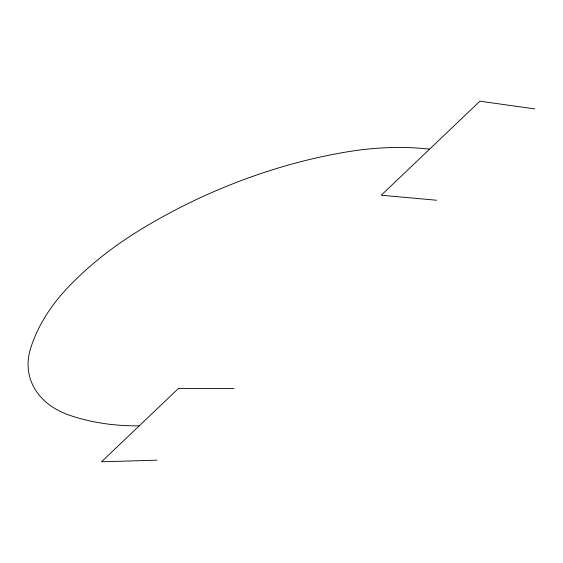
<?xml version="1.0" encoding="UTF-8"?>
<svg xmlns="http://www.w3.org/2000/svg" width="563" height="563" viewBox="0 0 563 563"><rect width="100%" height="100%" fill="white"/><g stroke="black" fill="none" stroke-linecap="round" stroke-linejoin="round"><path stroke-width="0.84" d="M157.007 460.168L101.502 461.801L178.422 388.498L234.06 388.54M436.606 200.238L381.235 195.234L479.915 101.199L534.85 108.905M139.286 425.79A196.951 151.271 -19.4 0 1 69.826 415.353A90.235 65.118 -15.3 0 1 30.543 348.617A181.42 128.455 -20.5 0 1 67.947 287.447A268.72 181.272 -23.3 0 1 136.893 231.907A377.126 236.594 -24.4 0 1 347.287 151.841A267.699 179.85 -26.4 0 1 429.597 149.153"/></g></svg>
